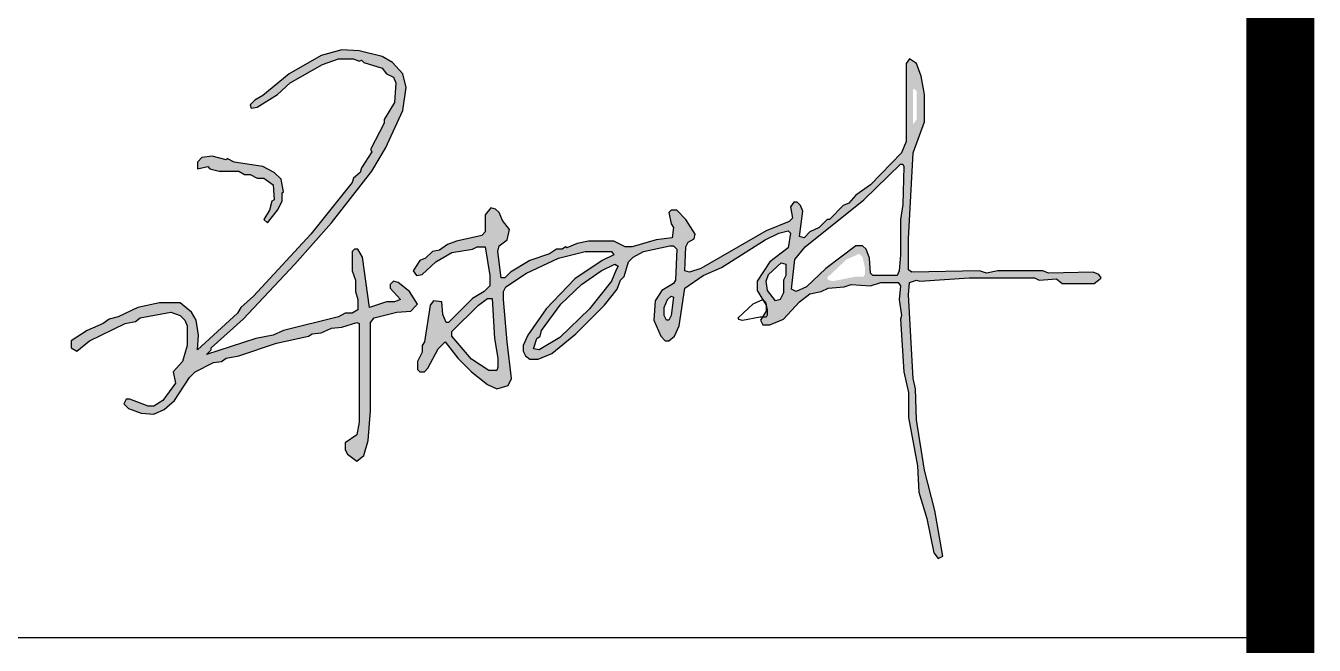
# Model space of a CAD drawing. Extents: x 1036631 to 1215829, y 649019 to 896649.
# Drawn here: x 1153501 to 1155399, y 809995 to 810908 of the extents above; entities that cross this region are included whole.
import ezdxf

# ---------------------------------------------------------------- set-up
doc = ezdxf.new("R2010")
doc.units = 0
doc.header["$LTSCALE"] = 1000
doc.header["$MEASUREMENT"] = 0
doc.layers.add('TWT_TITLE', color=7, linetype='Continuous')
doc.layers.add('图框', color=7, linetype='Continuous')

msp = doc.modelspace()

# ---------------------------------------------------------------- hatches: boundary and pattern name
at = {"linetype": 'Continuous'}
h = msp.add_hatch(color=4, dxfattribs=at)
h.dxf.hatch_style = 1
h.paths.add_polyline_path([(1153878.469734638, 810661.5433188741), (1153880.159734637, 810663.233318874), (1153876.779734638, 810681.8233188743), (1153866.639734638, 810691.963318874), (1153849.739734637, 810700.4133188742), (1153807.489734637, 810707.173318874), (1153797.349734638, 810712.2433188738), (1153795.659734637, 810710.5533188743), (1153775.379734638, 810715.6233188742), (1153760.169734637, 810713.9333188738), (1153753.409734637, 810707.173318874), (1153753.409734637, 810697.0333188743), (1153768.619734638, 810700.4133188742), (1153771.999734637, 810697.0333188743), (1153785.519734638, 810693.6533188744), (1153814.249734637, 810693.6533188744), (1153822.699734638, 810688.5833188741), (1153831.149734637, 810688.5833188741), (1153841.289734638, 810683.5133188743), (1153851.429734638, 810683.5133188743), (1153864.949734638, 810673.3733188742), (1153866.639734638, 810651.4033188744), (1153863.259734638, 810649.713318874), (1153859.879734638, 810636.193318874), (1153851.429734638, 810622.673318874), (1153856.499734637, 810617.6033188741), (1153871.709734638, 810636.193318874), (1153878.469734638, 810649.713318874)], flags=17)
h.paths.add_polyline_path([(1154076.199734638, 810495.923318874), (1154077.889734638, 810497.6133188744), (1154066.059734638, 810516.2033188742), (1154049.159734637, 810529.7233188743), (1154042.399734637, 810531.4133188742), (1154037.329734637, 810526.3433188739), (1154037.329734637, 810521.2733188741), (1154052.539734638, 810504.3733188742), (1154044.089734637, 810500.9933188738), (1154032.259734638, 810500.9933188738), (1154006.909734637, 810492.5433188741), (1153996.769734638, 810566.9033188744), (1153990.009734638, 810578.733318874), (1153984.939734638, 810578.733318874), (1153981.559734638, 810575.3533188741), (1153981.559734638, 810546.6233188742), (1153986.629734638, 810533.1033188741), (1153986.629734638, 810516.2033188742), (1153990.009734638, 810504.3733188742), (1153990.009734638, 810489.1633188742), (1153981.559734638, 810484.0933188739), (1153971.419734637, 810484.0933188739), (1153961.279734638, 810479.0233188741), (1153880.159734637, 810458.7433188738), (1153864.949734638, 810451.983318874), (1153839.599734638, 810446.9133188742), (1153766.929734638, 810423.253318874), (1153773.689734638, 810430.0133188743), (1153773.689734638, 810433.3933188737), (1153821.009734638, 810475.6433188737), (1153897.059734638, 810556.7633188743), (1153951.139734638, 810617.6033188741), (1154010.289734638, 810693.6533188744), (1154030.569734637, 810727.4533188742), (1154055.919734637, 810783.2233188743), (1154060.989734637, 810817.0233188741), (1154055.919734637, 810837.3033188743), (1154040.709734638, 810854.2033188742), (1154025.499734637, 810862.6533188744), (1153991.699734638, 810871.1033188741), (1153966.349734638, 810872.7933188741), (1153935.929734638, 810864.3433188739), (1153888.609734638, 810837.3033188743), (1153849.739734637, 810805.193318874), (1153837.909734637, 810798.4333188738), (1153831.149734637, 810791.673318874), (1153832.839734637, 810786.6033188741), (1153841.289734638, 810788.2933188741), (1153871.709734638, 810806.8833188739), (1153890.299734638, 810823.7833188743), (1153937.619734638, 810850.8233188743), (1153961.279734638, 810859.2733188741), (1153983.249734637, 810859.2733188741), (1153991.699734638, 810855.8933188737), (1153995.079734637, 810857.5833188741), (1153998.459734638, 810854.2033188742), (1154025.499734637, 810845.753318874), (1154032.259734638, 810837.3033188743), (1154042.399734637, 810832.233318874), (1154045.779734638, 810823.7833188743), (1154044.089734637, 810795.0533188743), (1154028.879734638, 810769.7033188742), (1154028.879734638, 810764.6333188739), (1154008.599734638, 810725.7633188743), (1154010.289734638, 810722.3833188739), (1153995.079734637, 810698.7233188743), (1153993.389734638, 810691.963318874), (1153983.249734637, 810683.5133188743), (1153981.559734638, 810676.753318874), (1153920.719734638, 810600.7033188742), (1153836.219734638, 810509.443318874), (1153817.629734638, 810492.5433188741), (1153812.559734638, 810484.0933188739), (1153753.409734637, 810430.0133188743), (1153755.099734638, 810451.983318874), (1153751.719734638, 810473.9533188742), (1153744.959734638, 810485.7833188743), (1153728.059734638, 810499.3033188743), (1153697.639734638, 810499.3033188743), (1153665.529734638, 810492.5433188741), (1153636.799734638, 810479.0233188741), (1153623.279734638, 810475.6433188737), (1153614.829734637, 810468.8833188739), (1153591.169734637, 810458.7433188738), (1153567.509734638, 810443.5333188743), (1153567.509734638, 810433.3933188737), (1153575.959734638, 810428.3233188743), (1153594.549734638, 810443.5333188743), (1153646.939734638, 810468.8833188739), (1153662.149734637, 810472.2633188743), (1153668.909734637, 810477.3333188741), (1153714.539734638, 810485.7833188743), (1153728.059734638, 810480.713318874), (1153734.819734637, 810473.9533188742), (1153738.199734638, 810465.503318874), (1153738.199734638, 810436.7733188741), (1153731.439734638, 810413.1133188744), (1153717.919734637, 810397.9033188744), (1153721.299734638, 810381.003318874), (1153702.709734638, 810355.6533188744), (1153689.189734638, 810347.2033188742), (1153680.739734637, 810347.2033188742), (1153653.699734638, 810357.3433188739), (1153648.629734638, 810357.3433188739), (1153645.249734637, 810350.5833188741), (1153652.009734638, 810343.8233188743), (1153670.599734638, 810337.0633188741), (1153689.189734638, 810335.3733188742), (1153704.399734637, 810342.1333188739), (1153719.609734638, 810355.6533188744), (1153741.579734637, 810389.4533188742), (1153750.029734638, 810397.9033188744), (1153777.069734637, 810411.423318874), (1153788.899734637, 810413.1133188744), (1153795.659734637, 810418.1833188738), (1153814.249734637, 810421.5633188741), (1153870.019734638, 810440.1533188744), (1153917.339734637, 810450.2933188741), (1153922.409734637, 810453.673318874), (1153935.929734638, 810455.3633188744), (1153951.139734638, 810462.1233188742), (1153966.349734638, 810463.8133188741), (1153988.319734637, 810470.5733188743), (1153991.699734638, 810468.8833188739), (1153991.699734638, 810323.5433188741), (1153988.319734637, 810304.9533188742), (1153971.419734637, 810293.1233188742), (1153971.419734637, 810282.983318874), (1153974.799734638, 810276.2233188743), (1153988.319734637, 810266.0833188741), (1153998.459734638, 810274.5333188743), (1154005.219734638, 810296.503318874), (1154008.599734638, 810340.443318874), (1154008.599734638, 810470.5733188743), (1154013.669734637, 810477.3333188741), (1154047.469734638, 810485.7833188743), (1154067.749734637, 810487.4733188743)])
h.paths.add_polyline_path([(1154196.189734638, 810418.1833188738), (1154196.189734638, 810404.6633188742), (1154194.499734637, 810399.5933188739), (1154182.669734637, 810399.5933188739), (1154157.319734637, 810416.4933188738), (1154128.589734637, 810450.2933188741), (1154128.589734637, 810457.0533188743), (1154167.459734638, 810495.923318874), (1154180.979734638, 810506.0633188741), (1154187.739734637, 810506.0633188741), (1154191.119734638, 810446.9133188742)], flags=16)
h.paths.add_polyline_path([(1154373.639734638, 810553.3833188739), (1154370.259734638, 810548.3133188741), (1154363.499734637, 810531.4133188742), (1154331.389734638, 810490.8533188741), (1154287.449734638, 810448.6033188741), (1154257.029734638, 810430.0133188743), (1154248.579734637, 810431.7033188742), (1154253.649734637, 810446.9133188742), (1154258.719734638, 810450.2933188741), (1154260.409734637, 810458.7433188738), (1154289.139734638, 810497.6133188744), (1154319.559734638, 810526.3433188739), (1154348.289734638, 810546.6233188742), (1154368.569734637, 810556.7633188743)], flags=16)
h.paths.add_polyline_path([(1154454.759734638, 810507.753318874), (1154451.379734638, 810480.713318874), (1154447.999734637, 810473.9533188742), (1154444.619734638, 810473.9533188742), (1154441.239734637, 810480.713318874), (1154441.239734637, 810492.5433188741), (1154446.309734638, 810504.3733188742), (1154451.379734638, 810509.443318874)], flags=16)
h.paths.add_polyline_path([(1154620.379734638, 810556.7633188743), (1154620.379734638, 810539.8633188744), (1154616.999734637, 810533.1033188741), (1154616.999734637, 810514.5133188743), (1154611.929734638, 810504.3733188742), (1154605.169734637, 810502.6833188738), (1154593.339734637, 810517.8933188737), (1154591.649734637, 810531.4133188742), (1154595.029734638, 810541.5533188743), (1154613.619734638, 810558.4533188742)], flags=16)
h.paths.add_polyline_path([(1154736.989734637, 810551.693318874), (1154736.989734637, 810541.5533188743), (1154735.299734638, 810538.173318874), (1154723.469734638, 810538.173318874), (1154689.669734637, 810531.4133188742), (1154682.909734637, 810533.1033188741), (1154681.219734638, 810536.483318874), (1154709.949734638, 810563.5233188741), (1154728.539734638, 810571.9733188743), (1154733.609734638, 810566.9033188744)], flags=16)
h.paths.add_polyline_path([(1154794.449734638, 810700.4133188742), (1154792.759734638, 810644.6433188737), (1154789.379734638, 810622.673318874), (1154789.379734638, 810570.2833188743), (1154787.689734638, 810546.6233188742), (1154784.309734638, 810539.8633188744), (1154748.819734637, 810539.8633188744), (1154745.439734638, 810543.2433188738), (1154743.749734637, 810565.213318874), (1154738.679734638, 810578.733318874), (1154733.609734638, 810583.8033188743), (1154723.469734638, 810583.8033188743), (1154679.529734638, 810550.003318874), (1154650.799734638, 810522.963318874), (1154635.589734637, 810516.2033188742), (1154628.829734637, 810519.5833188741), (1154633.899734637, 810563.5233188741), (1154649.109734638, 810582.1133188744), (1154735.299734638, 810651.4033188744), (1154789.379734638, 810703.7933188741), (1154792.759734638, 810703.7933188741)], flags=16)
h.paths.add_polyline_path([(1154813.039734638, 810811.9533188742), (1154813.039734638, 810789.983318874), (1154813.039734638, 810769.7033188742), (1154807.969734638, 810762.943318874), (1154807.969734638, 810813.6433188737), (1154809.659734637, 810815.3333188741)], flags=16)
h.paths.add_polyline_path([(1155083.439734638, 810534.7933188741), (1155085.129734638, 810536.483318874), (1155081.749734637, 810541.5533188743), (1155073.299734638, 810544.9333188738), (1155007.389734638, 810543.2433188738), (1154998.939734638, 810546.6233188742), (1154933.029734638, 810546.6233188742), (1154916.129734638, 810543.2433188738), (1154905.989734637, 810546.6233188742), (1154806.279734638, 810544.9333188738), (1154801.209734638, 810548.3133188741), (1154801.209734638, 810593.943318874), (1154807.969734638, 810720.693318874), (1154824.869734638, 810766.3233188743), (1154824.869734638, 810806.8833188739), (1154819.799734638, 810833.923318874), (1154813.039734638, 810852.5133188743), (1154802.899734637, 810859.2733188741), (1154797.829734637, 810852.5133188743), (1154797.829734637, 810737.5933188739), (1154791.069734637, 810720.693318874), (1154745.439734638, 810673.3733188742), (1154723.469734638, 810658.1633188742), (1154713.329734637, 810646.3333188741), (1154704.879734638, 810642.9533188742), (1154684.599734638, 810622.673318874), (1154681.219734638, 810622.673318874), (1154669.389734638, 810610.8433188739), (1154655.869734638, 810604.0833188741), (1154647.419734637, 810595.6333188739), (1154640.659734637, 810597.3233188743), (1154645.729734638, 810634.503318874), (1154642.349734638, 810642.9533188742), (1154637.279734638, 810648.0233188741), (1154632.209734638, 810648.0233188741), (1154627.139734638, 810641.2633188743), (1154630.519734638, 810624.3633188744), (1154625.449734638, 810619.2933188741), (1154591.649734637, 810605.7733188741), (1154495.319734637, 810550.003318874), (1154478.419734637, 810544.9333188738), (1154471.659734637, 810546.6233188742), (1154473.349734638, 810582.1133188744), (1154476.729734638, 810588.8733188742), (1154485.179734638, 810593.943318874), (1154486.869734638, 810600.7033188742), (1154473.349734638, 810622.673318874), (1154459.829734637, 810636.193318874), (1154451.379734638, 810636.193318874), (1154447.999734637, 810632.8133188741), (1154451.379734638, 810615.9133188742), (1154454.759734638, 810610.8433188739), (1154453.069734637, 810595.6333188739), (1154429.409734637, 810592.253318874), (1154393.919734637, 810582.1133188744), (1154383.779734638, 810582.1133188744), (1154366.879734638, 810590.5633188741), (1154329.699734638, 810590.5633188741), (1154312.799734638, 810587.1833188738), (1154297.589734637, 810580.423318874), (1154295.899734637, 810582.1133188744), (1154290.829734637, 810578.733318874), (1154282.379734638, 810578.733318874), (1154272.239734637, 810571.9733188743), (1154243.509734638, 810561.8333188741), (1154214.779734638, 810544.9333188738), (1154206.329734637, 810536.483318874), (1154201.259734638, 810536.483318874), (1154196.189734638, 810575.3533188741), (1154197.879734638, 810583.8033188743), (1154209.709734638, 810592.253318874), (1154213.089734637, 810607.463318874), (1154202.949734638, 810620.983318874), (1154197.879734638, 810632.8133188741), (1154192.809734638, 810637.8833188739), (1154186.049734638, 810639.5733188743), (1154177.599734638, 810629.4333188738), (1154177.599734638, 810604.0833188741), (1154172.529734638, 810599.0133188743), (1154135.349734638, 810590.5633188741), (1154121.829734637, 810585.4933188738), (1154109.999734637, 810577.0433188741), (1154099.859734638, 810575.3533188741), (1154089.719734638, 810565.213318874), (1154081.269734638, 810561.8333188741), (1154071.129734638, 810546.6233188742), (1154076.199734638, 810539.8633188744), (1154084.649734637, 810541.5533188743), (1154104.929734638, 810560.1433188737), (1154128.589734637, 810573.6633188742), (1154159.009734638, 810578.733318874), (1154165.769734638, 810582.1133188744), (1154177.599734638, 810582.1133188744), (1154184.359734638, 810539.8633188744), (1154184.359734638, 810524.6533188744), (1154175.909734637, 810516.2033188742), (1154159.009734638, 810506.0633188741), (1154123.519734638, 810470.5733188743), (1154120.139734638, 810470.5733188743), (1154115.069734637, 810482.4033188744), (1154113.379734638, 810500.9933188738), (1154101.549734638, 810502.6833188738), (1154096.479734638, 810495.923318874), (1154088.029734638, 810441.8433188739), (1154084.649734637, 810436.7733188741), (1154084.649734637, 810426.6333188739), (1154077.889734638, 810413.1133188744), (1154077.889734638, 810401.2833188743), (1154081.269734638, 810397.9033188744), (1154088.029734638, 810397.9033188744), (1154093.099734638, 810402.9733188743), (1154108.309734638, 810431.7033188742), (1154118.449734638, 810441.8433188739), (1154137.039734638, 810418.1833188738), (1154157.319734637, 810397.9033188744), (1154180.979734638, 810379.3133188741), (1154194.499734637, 810372.5533188743), (1154211.399734637, 810377.6233188742), (1154216.469734638, 810387.7633188743), (1154209.709734638, 810441.8433188739), (1154204.639734638, 810504.3733188742), (1154204.639734638, 810516.2033188742), (1154208.019734638, 810522.963318874), (1154238.439734638, 810543.2433188738), (1154285.759734638, 810565.213318874), (1154324.629734638, 810575.3533188741), (1154363.499734637, 810575.3533188741), (1154366.879734638, 810570.2833188743), (1154349.979734638, 810561.8333188741), (1154309.419734637, 810534.7933188741), (1154267.169734637, 810490.8533188741), (1154240.129734638, 810451.983318874), (1154233.369734638, 810436.7733188741), (1154233.369734638, 810428.3233188743), (1154236.749734637, 810421.5633188741), (1154243.509734638, 810416.4933188738), (1154255.339734637, 810416.4933188738), (1154275.619734638, 810424.943318874), (1154311.109734638, 810453.673318874), (1154353.359734638, 810495.923318874), (1154371.949734638, 810519.5833188741), (1154377.019734638, 810533.1033188741), (1154382.089734637, 810538.173318874), (1154388.849734638, 810560.1433188737), (1154395.609734638, 810566.9033188744), (1154410.819734637, 810575.3533188741), (1154449.689734638, 810583.8033188743), (1154454.759734638, 810583.8033188743), (1154459.829734637, 810578.733318874), (1154458.139734638, 810533.1033188741), (1154454.759734638, 810528.0333188743), (1154437.859734638, 810517.8933188737), (1154427.719734638, 810502.6833188738), (1154426.029734638, 810473.9533188742), (1154436.169734637, 810450.2933188741), (1154442.929734638, 810443.5333188743), (1154447.999734637, 810443.5333188743), (1154456.449734638, 810450.2933188741), (1154463.209734638, 810465.503318874), (1154471.659734637, 810521.2733188741), (1154498.699734638, 810539.8633188744), (1154525.739734637, 810551.693318874), (1154589.959734638, 810592.253318874), (1154610.239734637, 810602.3933188737), (1154623.759734638, 810605.7733188741), (1154627.139734638, 810602.3933188737), (1154623.759734638, 810580.423318874), (1154596.719734638, 810560.1433188737), (1154578.129734638, 810531.4133188742), (1154578.129734638, 810517.8933188737), (1154591.649734637, 810495.923318874), (1154591.649734637, 810487.4733188743), (1154583.199734638, 810473.9533188742), (1154586.579734637, 810467.193318874), (1154596.719734638, 810467.193318874), (1154616.999734637, 810475.6433188737), (1154640.659734637, 810500.9933188738), (1154655.869734638, 810512.8233188743), (1154672.769734638, 810516.2033188742), (1154682.909734637, 810521.2733188741), (1154706.569734637, 810522.963318874), (1154716.709734638, 810526.3433188739), (1154745.439734638, 810524.6533188744), (1154760.649734637, 810529.7233188743), (1154785.999734637, 810529.7233188743), (1154789.379734638, 810524.6533188744), (1154787.689734638, 810504.3733188742), (1154791.069734637, 810480.713318874), (1154789.379734638, 810475.6433188737), (1154794.449734638, 810397.9033188744), (1154801.209734638, 810367.483318874), (1154801.209734638, 810330.3033188743), (1154814.729734638, 810259.3233188743), (1154816.419734637, 810220.4533188742), (1154828.249734637, 810181.5833188741), (1154838.389734638, 810130.8833188739), (1154845.149734637, 810122.4333188738), (1154851.909734637, 810125.8133188741), (1154840.079734637, 810193.4133188742), (1154824.869734638, 810252.5633188741), (1154813.039734638, 810326.923318874), (1154811.349734638, 810372.5533188743), (1154807.969734638, 810387.7633188743), (1154801.209734638, 810511.1333188739), (1154802.899734637, 810529.7233188743), (1154813.039734638, 810533.1033188741), (1154818.109734638, 810531.4133188742), (1154890.779734638, 810536.483318874), (1154987.109734638, 810536.483318874), (1154993.869734638, 810533.1033188741), (1155019.219734638, 810534.7933188741), (1155027.669734637, 810528.0333188743), (1155074.989734637, 810528.0333188743)])

# ---------------------------------------------------------------- linework, layer by layer
at = {"color": 4, "linetype": 'Continuous'}
for points in [[(1154076.199734638, 810495.923318874), (1154077.889734638, 810497.6133188744), (1154066.059734638, 810516.2033188742), (1154049.159734637, 810529.7233188743), (1154042.399734637, 810531.4133188742), (1154037.329734637, 810526.3433188739), (1154037.329734637, 810521.2733188741), (1154052.539734638, 810504.3733188742), (1154044.089734637, 810500.9933188738), (1154032.259734638, 810500.9933188738), (1154006.909734637, 810492.5433188741), (1153996.769734638, 810566.9033188744), (1153990.009734638, 810578.733318874), (1153984.939734638, 810578.733318874), (1153981.559734638, 810575.3533188741), (1153981.559734638, 810546.6233188742), (1153986.629734638, 810533.1033188741), (1153986.629734638, 810516.2033188742), (1153990.009734638, 810504.3733188742), (1153990.009734638, 810489.1633188742), (1153981.559734638, 810484.0933188739), (1153971.419734637, 810484.0933188739), (1153961.279734638, 810479.0233188741), (1153880.159734637, 810458.7433188738), (1153864.949734638, 810451.983318874), (1153839.599734638, 810446.9133188742), (1153766.929734638, 810423.253318874), (1153773.689734638, 810430.0133188743), (1153773.689734638, 810433.3933188737), (1153821.009734638, 810475.6433188737), (1153897.059734638, 810556.7633188743), (1153951.139734638, 810617.6033188741), (1154010.289734638, 810693.6533188744), (1154030.569734637, 810727.4533188742), (1154055.919734637, 810783.2233188743), (1154060.989734637, 810817.0233188741), (1154055.919734637, 810837.3033188743), (1154040.709734638, 810854.2033188742), (1154025.499734637, 810862.6533188744), (1153991.699734638, 810871.1033188741), (1153966.349734638, 810872.7933188741), (1153935.929734638, 810864.3433188739), (1153888.609734638, 810837.3033188743), (1153849.739734637, 810805.193318874), (1153837.909734637, 810798.4333188738), (1153831.149734637, 810791.673318874), (1153832.839734637, 810786.6033188741), (1153841.289734638, 810788.2933188741), (1153871.709734638, 810806.8833188739), (1153890.299734638, 810823.7833188743), (1153937.619734638, 810850.8233188743), (1153961.279734638, 810859.2733188741), (1153983.249734637, 810859.2733188741), (1153991.699734638, 810855.8933188737), (1153995.079734637, 810857.5833188741), (1153998.459734638, 810854.2033188742), (1154025.499734637, 810845.753318874), (1154032.259734638, 810837.3033188743), (1154042.399734637, 810832.233318874), (1154045.779734638, 810823.7833188743), (1154044.089734637, 810795.0533188743), (1154028.879734638, 810769.7033188742), (1154028.879734638, 810764.6333188739), (1154008.599734638, 810725.7633188743), (1154010.289734638, 810722.3833188739), (1153995.079734637, 810698.7233188743), (1153993.389734638, 810691.963318874), (1153983.249734637, 810683.5133188743), (1153981.559734638, 810676.753318874), (1153920.719734638, 810600.7033188742), (1153836.219734638, 810509.443318874), (1153817.629734638, 810492.5433188741), (1153812.559734638, 810484.0933188739), (1153753.409734637, 810430.0133188743), (1153755.099734638, 810451.983318874), (1153751.719734638, 810473.9533188742), (1153744.959734638, 810485.7833188743), (1153728.059734638, 810499.3033188743), (1153697.639734638, 810499.3033188743), (1153665.529734638, 810492.5433188741), (1153636.799734638, 810479.0233188741), (1153623.279734638, 810475.6433188737), (1153614.829734637, 810468.8833188739), (1153591.169734637, 810458.7433188738), (1153567.509734638, 810443.5333188743), (1153567.509734638, 810433.3933188737), (1153575.959734638, 810428.3233188743), (1153594.549734638, 810443.5333188743), (1153646.939734638, 810468.8833188739), (1153662.149734637, 810472.2633188743), (1153668.909734637, 810477.3333188741), (1153714.539734638, 810485.7833188743), (1153728.059734638, 810480.713318874), (1153734.819734637, 810473.9533188742), (1153738.199734638, 810465.503318874), (1153738.199734638, 810436.7733188741), (1153731.439734638, 810413.1133188744), (1153717.919734637, 810397.9033188744), (1153721.299734638, 810381.003318874), (1153702.709734638, 810355.6533188744), (1153689.189734638, 810347.2033188742), (1153680.739734637, 810347.2033188742), (1153653.699734638, 810357.3433188739), (1153648.629734638, 810357.3433188739), (1153645.249734637, 810350.5833188741), (1153652.009734638, 810343.8233188743), (1153670.599734638, 810337.0633188741), (1153689.189734638, 810335.3733188742), (1153704.399734637, 810342.1333188739), (1153719.609734638, 810355.6533188744), (1153741.579734637, 810389.4533188742), (1153750.029734638, 810397.9033188744), (1153777.069734637, 810411.423318874), (1153788.899734637, 810413.1133188744), (1153795.659734637, 810418.1833188738), (1153814.249734637, 810421.5633188741), (1153870.019734638, 810440.1533188744), (1153917.339734637, 810450.2933188741), (1153922.409734637, 810453.673318874), (1153935.929734638, 810455.3633188744), (1153951.139734638, 810462.1233188742), (1153966.349734638, 810463.8133188741), (1153988.319734637, 810470.5733188743), (1153991.699734638, 810468.8833188739), (1153991.699734638, 810323.5433188741), (1153988.319734637, 810304.9533188742), (1153971.419734637, 810293.1233188742), (1153971.419734637, 810282.983318874), (1153974.799734638, 810276.2233188743), (1153988.319734637, 810266.0833188741), (1153998.459734638, 810274.5333188743), (1154005.219734638, 810296.503318874), (1154008.599734638, 810340.443318874), (1154008.599734638, 810470.5733188743), (1154013.669734637, 810477.3333188741), (1154047.469734638, 810485.7833188743), (1154067.749734637, 810487.4733188743), (1154076.199734638, 810495.923318874)], [(1155083.439734638, 810534.7933188741), (1155085.129734638, 810536.483318874), (1155081.749734637, 810541.5533188743), (1155073.299734638, 810544.9333188738), (1155007.389734638, 810543.2433188738), (1154998.939734638, 810546.6233188742), (1154933.029734638, 810546.6233188742), (1154916.129734638, 810543.2433188738), (1154905.989734637, 810546.6233188742), (1154806.279734638, 810544.9333188738), (1154801.209734638, 810548.3133188741), (1154801.209734638, 810593.943318874), (1154807.969734638, 810720.693318874), (1154824.869734638, 810766.3233188743), (1154824.869734638, 810806.8833188739), (1154819.799734638, 810833.923318874), (1154813.039734638, 810852.5133188743), (1154802.899734637, 810859.2733188741), (1154797.829734637, 810852.5133188743), (1154797.829734637, 810737.5933188739), (1154791.069734637, 810720.693318874), (1154745.439734638, 810673.3733188742), (1154723.469734638, 810658.1633188742), (1154713.329734637, 810646.3333188741), (1154704.879734638, 810642.9533188742), (1154684.599734638, 810622.673318874), (1154681.219734638, 810622.673318874), (1154669.389734638, 810610.8433188739), (1154655.869734638, 810604.0833188741), (1154647.419734637, 810595.6333188739), (1154640.659734637, 810597.3233188743), (1154645.729734638, 810634.503318874), (1154642.349734638, 810642.9533188742), (1154637.279734638, 810648.0233188741), (1154632.209734638, 810648.0233188741), (1154627.139734638, 810641.2633188743), (1154630.519734638, 810624.3633188744), (1154625.449734638, 810619.2933188741), (1154591.649734637, 810605.7733188741), (1154495.319734637, 810550.003318874), (1154478.419734637, 810544.9333188738), (1154471.659734637, 810546.6233188742), (1154473.349734638, 810582.1133188744), (1154476.729734638, 810588.8733188742), (1154485.179734638, 810593.943318874), (1154486.869734638, 810600.7033188742), (1154473.349734638, 810622.673318874), (1154459.829734637, 810636.193318874), (1154451.379734638, 810636.193318874), (1154447.999734637, 810632.8133188741), (1154451.379734638, 810615.9133188742), (1154454.759734638, 810610.8433188739), (1154453.069734637, 810595.6333188739), (1154429.409734637, 810592.253318874), (1154393.919734637, 810582.1133188744), (1154383.779734638, 810582.1133188744), (1154366.879734638, 810590.5633188741), (1154329.699734638, 810590.5633188741), (1154312.799734638, 810587.1833188738), (1154297.589734637, 810580.423318874), (1154295.899734637, 810582.1133188744), (1154290.829734637, 810578.733318874), (1154282.379734638, 810578.733318874), (1154272.239734637, 810571.9733188743), (1154243.509734638, 810561.8333188741), (1154214.779734638, 810544.9333188738), (1154206.329734637, 810536.483318874), (1154201.259734638, 810536.483318874), (1154196.189734638, 810575.3533188741), (1154197.879734638, 810583.8033188743), (1154209.709734638, 810592.253318874), (1154213.089734637, 810607.463318874), (1154202.949734638, 810620.983318874), (1154197.879734638, 810632.8133188741), (1154192.809734638, 810637.8833188739), (1154186.049734638, 810639.5733188743), (1154177.599734638, 810629.4333188738), (1154177.599734638, 810604.0833188741), (1154172.529734638, 810599.0133188743), (1154135.349734638, 810590.5633188741), (1154121.829734637, 810585.4933188738), (1154109.999734637, 810577.0433188741), (1154099.859734638, 810575.3533188741), (1154089.719734638, 810565.213318874), (1154081.269734638, 810561.8333188741), (1154071.129734638, 810546.6233188742), (1154076.199734638, 810539.8633188744), (1154084.649734637, 810541.5533188743), (1154104.929734638, 810560.1433188737), (1154128.589734637, 810573.6633188742), (1154159.009734638, 810578.733318874), (1154165.769734638, 810582.1133188744), (1154177.599734638, 810582.1133188744), (1154184.359734638, 810539.8633188744), (1154184.359734638, 810524.6533188744), (1154175.909734637, 810516.2033188742), (1154159.009734638, 810506.0633188741), (1154123.519734638, 810470.5733188743), (1154120.139734638, 810470.5733188743), (1154115.069734637, 810482.4033188744), (1154113.379734638, 810500.9933188738), (1154101.549734638, 810502.6833188738), (1154096.479734638, 810495.923318874), (1154088.029734638, 810441.8433188739), (1154084.649734637, 810436.7733188741), (1154084.649734637, 810426.6333188739), (1154077.889734638, 810413.1133188744), (1154077.889734638, 810401.2833188743), (1154081.269734638, 810397.9033188744), (1154088.029734638, 810397.9033188744), (1154093.099734638, 810402.9733188743), (1154108.309734638, 810431.7033188742), (1154118.449734638, 810441.8433188739), (1154137.039734638, 810418.1833188738), (1154157.319734637, 810397.9033188744), (1154180.979734638, 810379.3133188741), (1154194.499734637, 810372.5533188743), (1154211.399734637, 810377.6233188742), (1154216.469734638, 810387.7633188743), (1154209.709734638, 810441.8433188739), (1154204.639734638, 810504.3733188742), (1154204.639734638, 810516.2033188742), (1154208.019734638, 810522.963318874), (1154238.439734638, 810543.2433188738), (1154285.759734638, 810565.213318874), (1154324.629734638, 810575.3533188741), (1154363.499734637, 810575.3533188741), (1154366.879734638, 810570.2833188743), (1154349.979734638, 810561.8333188741), (1154309.419734637, 810534.7933188741), (1154267.169734637, 810490.8533188741), (1154240.129734638, 810451.983318874), (1154233.369734638, 810436.7733188741), (1154233.369734638, 810428.3233188743), (1154236.749734637, 810421.5633188741), (1154243.509734638, 810416.4933188738), (1154255.339734637, 810416.4933188738), (1154275.619734638, 810424.943318874), (1154311.109734638, 810453.673318874), (1154353.359734638, 810495.923318874), (1154371.949734638, 810519.5833188741), (1154377.019734638, 810533.1033188741), (1154382.089734637, 810538.173318874), (1154388.849734638, 810560.1433188737), (1154395.609734638, 810566.9033188744), (1154410.819734637, 810575.3533188741), (1154449.689734638, 810583.8033188743), (1154454.759734638, 810583.8033188743), (1154459.829734637, 810578.733318874), (1154458.139734638, 810533.1033188741), (1154454.759734638, 810528.0333188743), (1154437.859734638, 810517.8933188737), (1154427.719734638, 810502.6833188738), (1154426.029734638, 810473.9533188742), (1154436.169734637, 810450.2933188741), (1154442.929734638, 810443.5333188743), (1154447.999734637, 810443.5333188743), (1154456.449734638, 810450.2933188741), (1154463.209734638, 810465.503318874), (1154471.659734637, 810521.2733188741), (1154498.699734638, 810539.8633188744), (1154525.739734637, 810551.693318874), (1154589.959734638, 810592.253318874), (1154610.239734637, 810602.3933188737), (1154623.759734638, 810605.7733188741), (1154627.139734638, 810602.3933188737), (1154623.759734638, 810580.423318874), (1154596.719734638, 810560.1433188737), (1154578.129734638, 810531.4133188742), (1154578.129734638, 810517.8933188737), (1154591.649734637, 810495.923318874), (1154591.649734637, 810487.4733188743), (1154583.199734638, 810473.9533188742), (1154586.579734637, 810467.193318874), (1154596.719734638, 810467.193318874), (1154616.999734637, 810475.6433188737), (1154640.659734637, 810500.9933188738), (1154655.869734638, 810512.8233188743), (1154672.769734638, 810516.2033188742), (1154682.909734637, 810521.2733188741), (1154706.569734637, 810522.963318874), (1154716.709734638, 810526.3433188739), (1154745.439734638, 810524.6533188744), (1154760.649734637, 810529.7233188743), (1154785.999734637, 810529.7233188743), (1154789.379734638, 810524.6533188744), (1154787.689734638, 810504.3733188742), (1154791.069734637, 810480.713318874), (1154789.379734638, 810475.6433188737), (1154794.449734638, 810397.9033188744), (1154801.209734638, 810367.483318874), (1154801.209734638, 810330.3033188743), (1154814.729734638, 810259.3233188743), (1154816.419734637, 810220.4533188742), (1154828.249734637, 810181.5833188741), (1154838.389734638, 810130.8833188739), (1154845.149734637, 810122.4333188738), (1154851.909734637, 810125.8133188741), (1154840.079734637, 810193.4133188742), (1154824.869734638, 810252.5633188741), (1154813.039734638, 810326.923318874), (1154811.349734638, 810372.5533188743), (1154807.969734638, 810387.7633188743), (1154801.209734638, 810511.1333188739), (1154802.899734637, 810529.7233188743), (1154813.039734638, 810533.1033188741), (1154818.109734638, 810531.4133188742), (1154890.779734638, 810536.483318874), (1154987.109734638, 810536.483318874), (1154993.869734638, 810533.1033188741), (1155019.219734638, 810534.7933188741), (1155027.669734637, 810528.0333188743), (1155074.989734637, 810528.0333188743), (1155083.439734638, 810534.7933188741)], [(1153878.469734638, 810661.5433188741), (1153880.159734637, 810663.233318874), (1153876.779734638, 810681.8233188743), (1153866.639734638, 810691.963318874), (1153849.739734637, 810700.4133188742), (1153807.489734637, 810707.173318874), (1153797.349734638, 810712.2433188738), (1153795.659734637, 810710.5533188743), (1153775.379734638, 810715.6233188742), (1153760.169734637, 810713.9333188738), (1153753.409734637, 810707.173318874), (1153753.409734637, 810697.0333188743), (1153768.619734638, 810700.4133188742), (1153771.999734637, 810697.0333188743), (1153785.519734638, 810693.6533188744), (1153814.249734637, 810693.6533188744), (1153822.699734638, 810688.5833188741), (1153831.149734637, 810688.5833188741), (1153841.289734638, 810683.5133188743), (1153851.429734638, 810683.5133188743), (1153864.949734638, 810673.3733188742), (1153866.639734638, 810651.4033188744), (1153863.259734638, 810649.713318874), (1153859.879734638, 810636.193318874), (1153851.429734638, 810622.673318874), (1153856.499734637, 810617.6033188741), (1153871.709734638, 810636.193318874), (1153878.469734638, 810649.713318874), (1153878.469734638, 810661.5433188741)], [(1154794.449734638, 810700.4133188742), (1154792.759734638, 810644.6433188737), (1154789.379734638, 810622.673318874), (1154789.379734638, 810570.2833188743), (1154787.689734638, 810546.6233188742), (1154784.309734638, 810539.8633188744), (1154748.819734637, 810539.8633188744), (1154745.439734638, 810543.2433188738), (1154743.749734637, 810565.213318874), (1154738.679734638, 810578.733318874), (1154733.609734638, 810583.8033188743), (1154723.469734638, 810583.8033188743), (1154679.529734638, 810550.003318874), (1154650.799734638, 810522.963318874), (1154635.589734637, 810516.2033188742), (1154628.829734637, 810519.5833188741), (1154633.899734637, 810563.5233188741), (1154649.109734638, 810582.1133188744), (1154735.299734638, 810651.4033188744), (1154789.379734638, 810703.7933188741), (1154792.759734638, 810703.7933188741), (1154794.449734638, 810700.4133188742)], [(1154373.639734638, 810553.3833188739), (1154370.259734638, 810548.3133188741), (1154363.499734637, 810531.4133188742), (1154331.389734638, 810490.8533188741), (1154287.449734638, 810448.6033188741), (1154257.029734638, 810430.0133188743), (1154248.579734637, 810431.7033188742), (1154253.649734637, 810446.9133188742), (1154258.719734638, 810450.2933188741), (1154260.409734637, 810458.7433188738), (1154289.139734638, 810497.6133188744), (1154319.559734638, 810526.3433188739), (1154348.289734638, 810546.6233188742), (1154368.569734637, 810556.7633188743), (1154373.639734638, 810553.3833188739)], [(1154620.379734638, 810556.7633188743), (1154620.379734638, 810539.8633188744), (1154616.999734637, 810533.1033188741), (1154616.999734637, 810514.5133188743), (1154611.929734638, 810504.3733188742), (1154605.169734637, 810502.6833188738), (1154593.339734637, 810517.8933188737), (1154591.649734637, 810531.4133188742), (1154595.029734638, 810541.5533188743), (1154613.619734638, 810558.4533188742), (1154620.379734638, 810556.7633188743)], [(1154196.189734638, 810418.1833188738), (1154196.189734638, 810404.6633188742), (1154194.499734637, 810399.5933188739), (1154182.669734637, 810399.5933188739), (1154157.319734637, 810416.4933188738), (1154128.589734637, 810450.2933188741), (1154128.589734637, 810457.0533188743), (1154167.459734638, 810495.923318874), (1154180.979734638, 810506.0633188741), (1154187.739734637, 810506.0633188741), (1154191.119734638, 810446.9133188742), (1154196.189734638, 810418.1833188738)], [(1154454.759734638, 810507.753318874), (1154451.379734638, 810480.713318874), (1154447.999734637, 810473.9533188742), (1154444.619734638, 810473.9533188742), (1154441.239734637, 810480.713318874), (1154441.239734637, 810492.5433188741), (1154446.309734638, 810504.3733188742), (1154451.379734638, 810509.443318874), (1154454.759734638, 810507.753318874)], [(1154593.023888624, 810489.0548538532), (1154593.023888624, 810481.2548538529), (1154591.723888624, 810478.6548538533), (1154582.623888624, 810478.6548538533), (1154556.623888624, 810473.4548538531), (1154551.423888624, 810474.7548538529), (1154550.123888624, 810477.354853853), (1154572.223888624, 810498.1548538533), (1154586.523888624, 810504.6548538533), (1154590.423888624, 810500.7548538529), (1154593.023888624, 810489.0548538532)]]:
    msp.add_lwpolyline(points, dxfattribs=at)
at = {"layer": 'TWT_TITLE', "const_width": 100}
msp.add_lwpolyline([(1099449.08387405, 784418.7416070168), (1155349.08387405, 784418.7416070168), (1155349.08387405, 824418.7416070168), (1099449.08387405, 824418.7416070168)], close=True, dxfattribs=at)
at = {"layer": '图框', "color": 0}
msp.add_line((1149649.083842708, 810006.028510845), (1155327.072771481, 810006.028510845), dxfattribs=at)
at = {"layer": '图框', "color": 4, "const_width": 98.59051756270722}
msp.add_lwpolyline([(1149649.083842708, 824418.7418270146), (1155349.08387405, 824418.7418270146), (1155349.08387405, 784418.7416070168), (1149649.083842708, 784418.7416070168)], close=True, dxfattribs=at)

doc.saveas('drawing.dxf')
